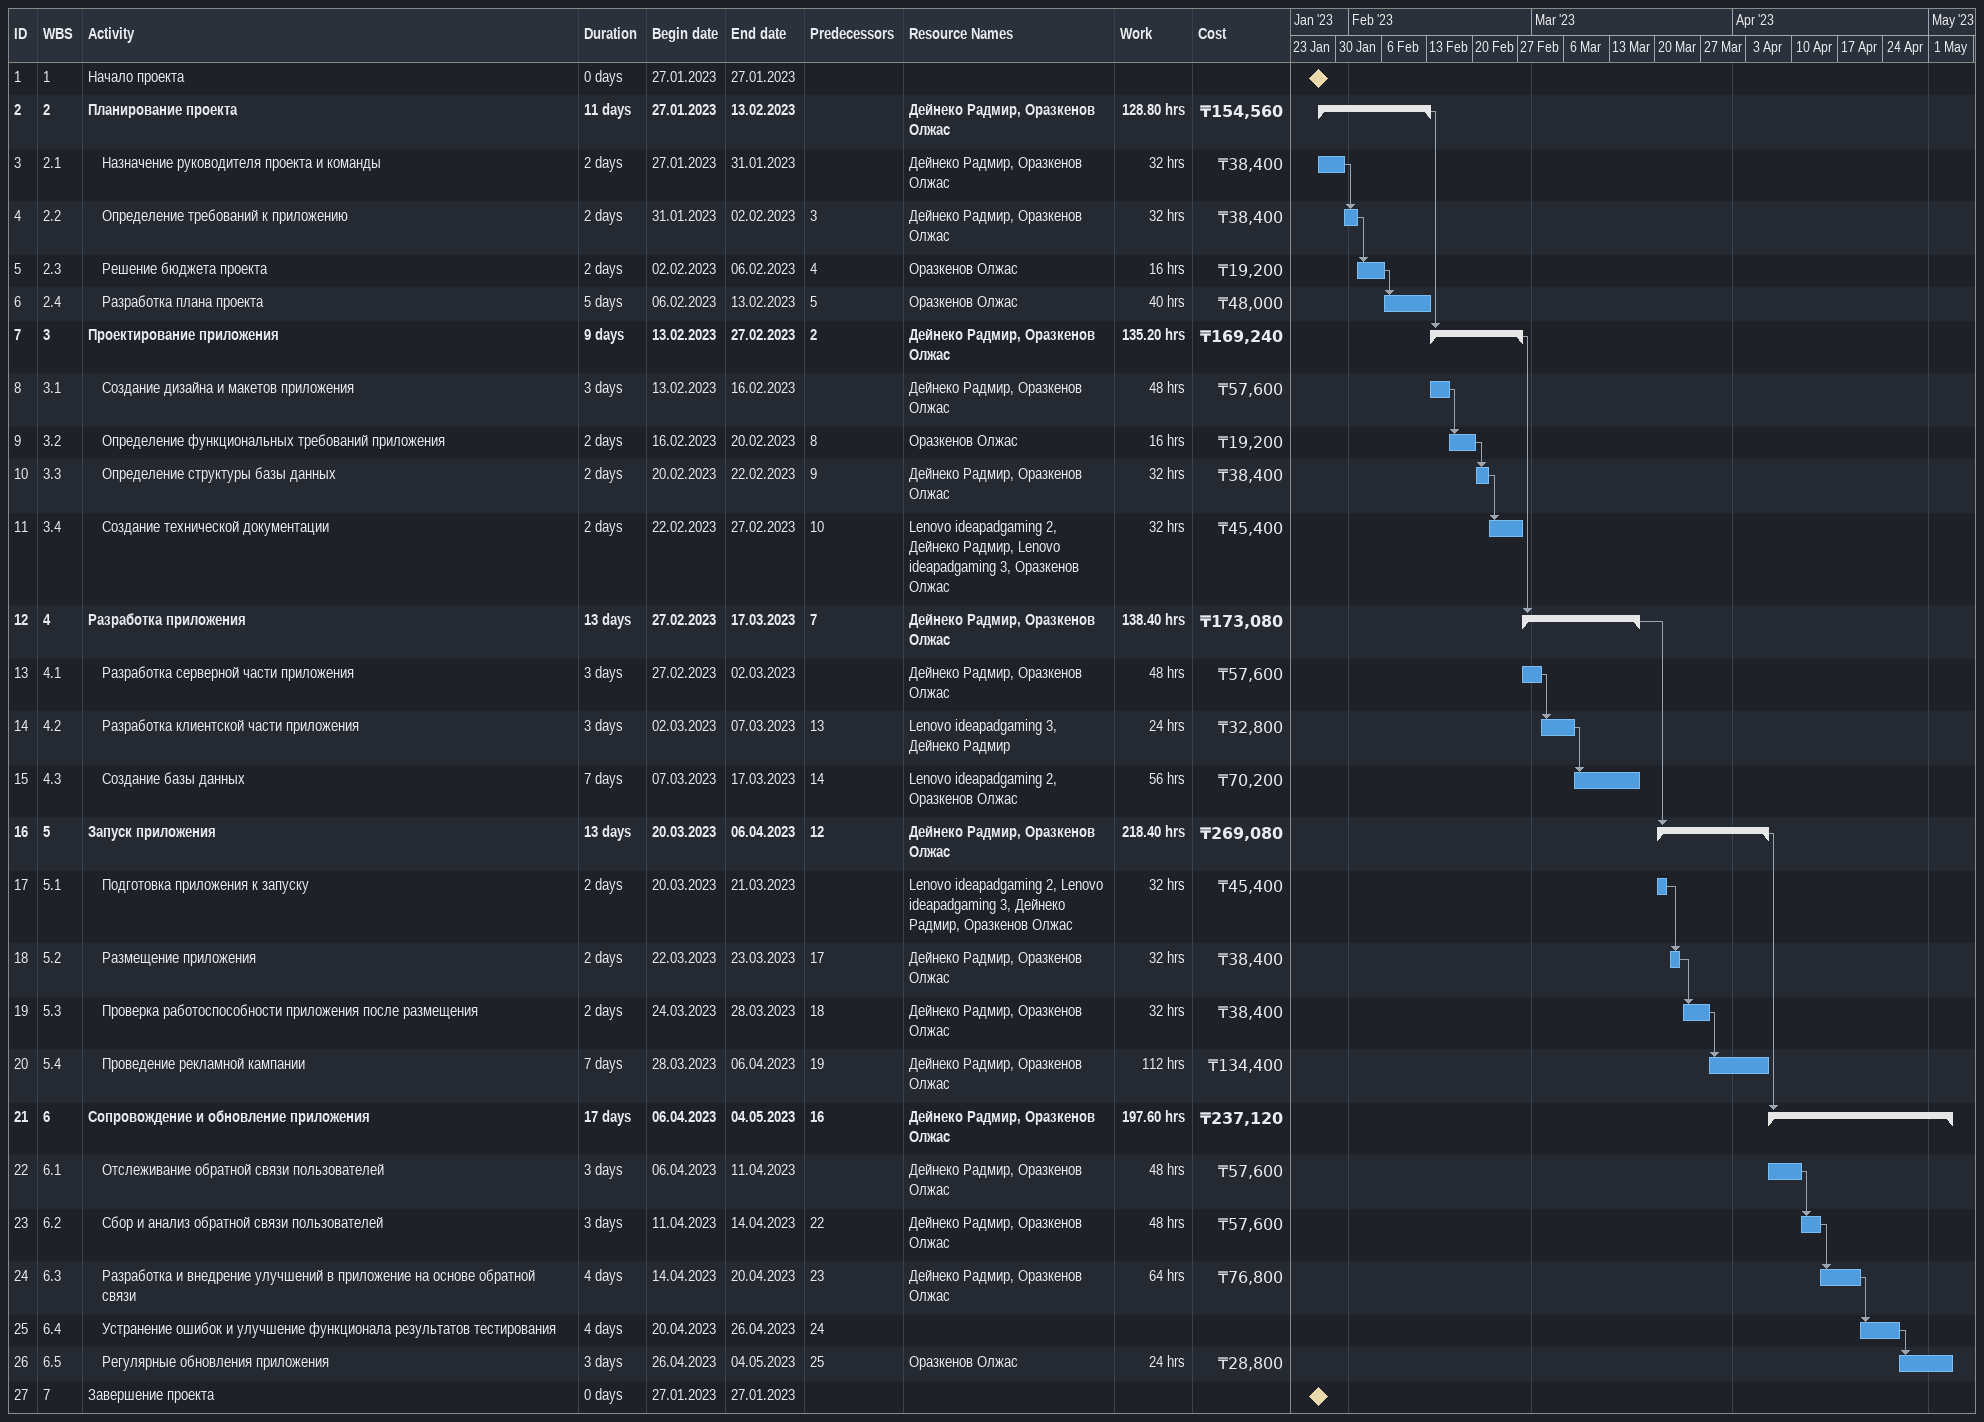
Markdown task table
| ID | WBS | Task | Duration | Start | Finish | Predecessors | Resources | Work (h) | Cost (₸) |
|---|---|---|---|---|---|---|---|---|---|
| 1 | 1 | Начало проекта | 0d | 2023-01-27 | 2023-01-27 |  |  |  |  |
| 2 | 2 | **Планирование проекта** | 11d | 2023-01-27 | 2023-02-13 |  | Дейнеко Радмир, Оразкенов Олжас | 128.80 | 154560 |
| 3 | 2.1 | Назначение руководителя проекта и команды | 2d | 2023-01-27 | 2023-01-31 |  | Дейнеко Радмир, Оразкенов Олжас | 32 | 38400 |
| 4 | 2.2 | Определение требований к приложению | 2d | 2023-01-31 | 2023-02-02 | 3 | Дейнеко Радмир, Оразкенов Олжас | 32 | 38400 |
| 5 | 2.3 | Решение бюджета проекта | 2d | 2023-02-02 | 2023-02-06 | 4 | Оразкенов Олжас | 16 | 19200 |
| 6 | 2.4 | Разработка плана проекта | 5d | 2023-02-06 | 2023-02-13 | 5 | Оразкенов Олжас | 40 | 48000 |
| 7 | 3 | **Проектирование приложения** | 9d | 2023-02-13 | 2023-02-27 | 2 | Дейнеко Радмир, Оразкенов Олжас | 135.20 | 169240 |
| 8 | 3.1 | Создание дизайна и макетов приложения | 3d | 2023-02-13 | 2023-02-16 |  | Дейнеко Радмир, Оразкенов Олжас | 48 | 57600 |
| 9 | 3.2 | Определение функциональных требований приложения | 2d | 2023-02-16 | 2023-02-20 | 8 | Оразкенов Олжас | 16 | 19200 |
| 10 | 3.3 | Определение структуры базы данных | 2d | 2023-02-20 | 2023-02-22 | 9 | Дейнеко Радмир, Оразкенов Олжас | 32 | 38400 |
| 11 | 3.4 | Создание технической документации | 2d | 2023-02-22 | 2023-02-27 | 10 | Lenovo ideapadgaming 2, Дейнеко Радмир, Lenovo ideapadgaming 3, Оразкенов Олжас | 32 | 45400 |
| 12 | 4 | **Разработка приложения** | 13d | 2023-02-27 | 2023-03-17 | 7 | Дейнеко Радмир, Оразкенов Олжас | 138.40 | 173080 |
| 13 | 4.1 | Разработка серверной части приложения | 3d | 2023-02-27 | 2023-03-02 |  | Дейнеко Радмир, Оразкенов Олжас | 48 | 57600 |
| 14 | 4.2 | Разработка клиентской части приложения | 3d | 2023-03-02 | 2023-03-07 | 13 | Lenovo ideapadgaming 3, Дейнеко Радмир | 24 | 32800 |
| 15 | 4.3 | Создание базы данных | 7d | 2023-03-07 | 2023-03-17 | 14 | Lenovo ideapadgaming 2, Оразкенов Олжас | 56 | 70200 |
| 16 | 5 | **Запуск приложения** | 13d | 2023-03-20 | 2023-04-06 | 12 | Дейнеко Радмир, Оразкенов Олжас | 218.40 | 269080 |
| 17 | 5.1 | Подготовка приложения к запуску | 2d | 2023-03-20 | 2023-03-21 |  | Lenovo ideapadgaming 2, Lenovo ideapadgaming 3, Дейнеко Радмир, Оразкенов Олжас | 32 | 45400 |
| 18 | 5.2 | Размещение приложения | 2d | 2023-03-22 | 2023-03-23 | 17 | Дейнеко Радмир, Оразкенов Олжас | 32 | 38400 |
| 19 | 5.3 | Проверка работоспособности приложения после размещения | 2d | 2023-03-24 | 2023-03-28 | 18 | Дейнеко Радмир, Оразкенов Олжас | 32 | 38400 |
| 20 | 5.4 | Проведение рекламной кампании | 7d | 2023-03-28 | 2023-04-06 | 19 | Дейнеко Радмир, Оразкенов Олжас | 112 | 134400 |
| 21 | 6 | **Сопровождение и обновление приложения** | 17d | 2023-04-06 | 2023-05-04 | 16 | Дейнеко Радмир, Оразкенов Олжас | 197.60 | 237120 |
| 22 | 6.1 | Отслеживание обратной связи пользователей | 3d | 2023-04-06 | 2023-04-11 |  | Дейнеко Радмир, Оразкенов Олжас | 48 | 57600 |
| 23 | 6.2 | Сбор и анализ обратной связи пользователей | 3d | 2023-04-11 | 2023-04-14 | 22 | Дейнеко Радмир, Оразкенов Олжас | 48 | 57600 |
| 24 | 6.3 | Разработка и внедрение улучшений в приложение на основе обратной связи | 4d | 2023-04-14 | 2023-04-20 | 23 | Дейнеко Радмир, Оразкенов Олжас | 64 | 76800 |
| 25 | 6.4 | Устранение ошибок и улучшение функционала результатов тестирования | 4d | 2023-04-20 | 2023-04-26 | 24 |  |  |  |
| 26 | 6.5 | Регулярные обновления приложения | 3d | 2023-04-26 | 2023-05-04 | 25 | Оразкенов Олжас | 24 | 28800 |
| 27 | 7 | Завершение проекта | 0d | 2023-01-27 | 2023-01-27 |  |  |  |  |
